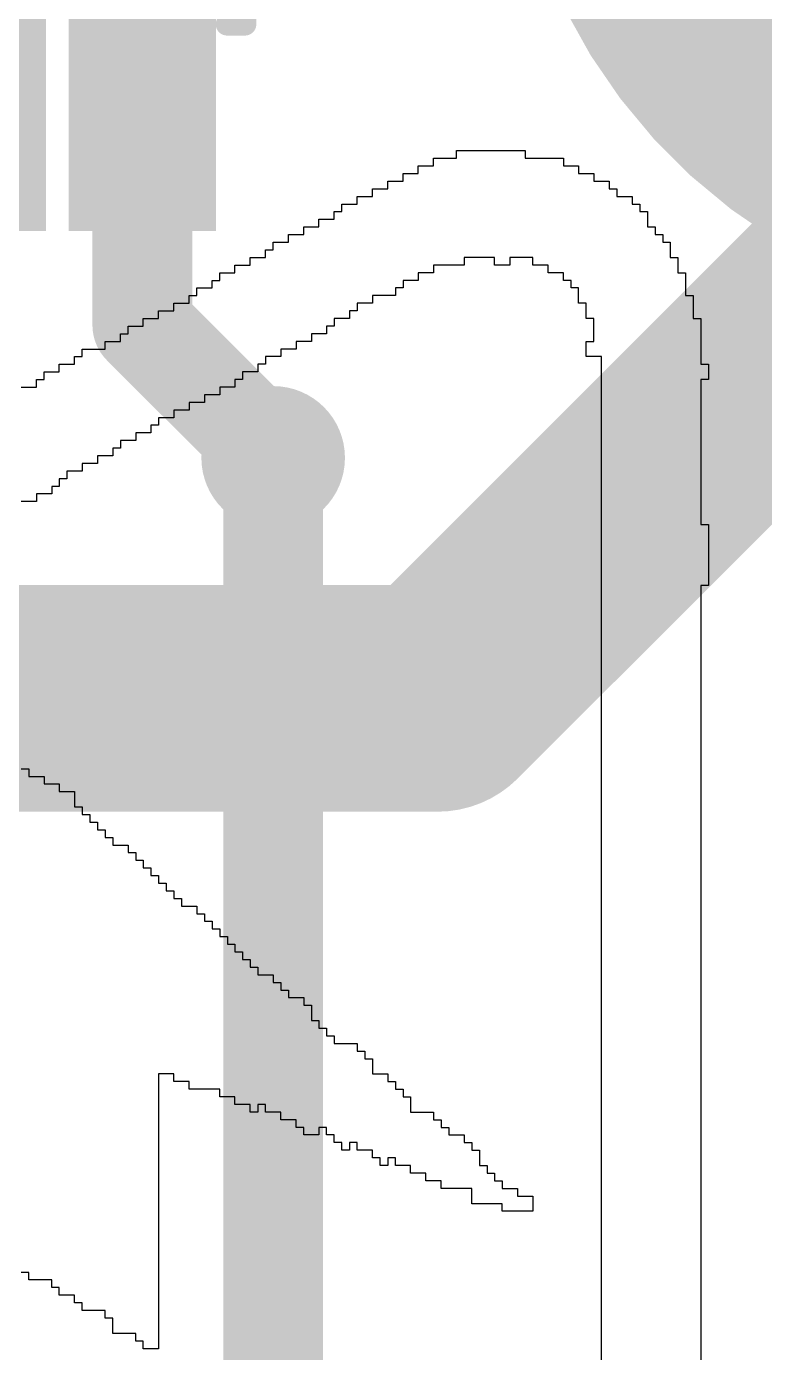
# Model space of a CAD drawing. Header units: millimetres. Extents: x -14 to 145, y 0 to 69.
# Drawn here: x 107.66 to 111.79, y 26.11 to 33.53 of the extents above; entities that cross this region are included whole.
import ezdxf

# ---------------------------------------------------------------- set-up
doc = ezdxf.new("R2010")
doc.units = ezdxf.units.MM
for name, color, linetype in [('BottomLayer', 5, 'Continuous'), ('BottomSolder', 6, 'Continuous'), ('TopLayer', 1, 'Continuous'), ('TopOverlay', 2, 'Continuous'), ('TopPaste', 8, 'Continuous'), ('TopSolder', 216, 'Continuous'), ('ViaHoleLayer', 16, 'Continuous')]:
    doc.layers.add(name, color=color, linetype=linetype)

# ---------------------------------------------------------------- blocks, each defined once
blk = doc.blocks.new('SOT_23_6_19')
at = {"layer": 'TopLayer'}
for points in [[(-1.92, 1.26), (-0.7, 1.26), (-0.7, 0.64), (-1.92, 0.64)], [(0.7, 1.26), (1.92, 1.26), (1.92, 0.64), (0.7, 0.64)], [(-1.92, 0.31), (-0.7, 0.31), (-0.7, -0.31), (-1.92, -0.31)], [(0.7, 0.31), (1.92, 0.31), (1.92, -0.31), (0.7, -0.31)], [(-1.92, -0.64), (-0.7, -0.64), (-0.7, -1.26), (-1.92, -1.26)], [(0.7, -0.64), (1.92, -0.64), (1.92, -1.26), (0.7, -1.26)]]:
    blk.add_hatch(color=1, dxfattribs=at).paths.add_polyline_path(points)
at = {"layer": 'TopPaste'}
for points in [[(-1.92, 1.26), (-0.7, 1.26), (-0.7, 0.64), (-1.92, 0.64)], [(0.7, 1.26), (1.92, 1.26), (1.92, 0.64), (0.7, 0.64)], [(-1.92, 0.31), (-0.7, 0.31), (-0.7, -0.31), (-1.92, -0.31)], [(0.7, 0.31), (1.92, 0.31), (1.92, -0.31), (0.7, -0.31)], [(-1.92, -0.64), (-0.7, -0.64), (-0.7, -1.26), (-1.92, -1.26)], [(0.7, -0.64), (1.92, -0.64), (1.92, -1.26), (0.7, -1.26)]]:
    blk.add_hatch(color=8, dxfattribs=at).paths.add_polyline_path(points)
at = {"layer": 'TopSolder'}
for points in [[(-2.0216, 1.3616), (-0.5984, 1.3616), (-0.5984, 0.5384), (-2.0216, 0.5384)], [(0.5984, 1.3616), (2.0216, 1.3616), (2.0216, 0.5384), (0.5984, 0.5384)], [(-2.0216, 0.4116), (-0.5984, 0.4116), (-0.5984, -0.4116), (-2.0216, -0.4116)], [(0.5984, 0.4116), (2.0216, 0.4116), (2.0216, -0.4116), (0.5984, -0.4116)], [(-2.0216, -0.5384), (-0.5984, -0.5384), (-0.5984, -1.3616), (-2.0216, -1.3616)], [(0.5984, -0.5384), (2.0216, -0.5384), (2.0216, -1.3616), (0.5984, -1.3616)]]:
    blk.add_hatch(color=216, dxfattribs=at).paths.add_polyline_path(points)
at = {"layer": 'TopOverlay', "const_width": 0.127}
for points in [[(0.8636, 1.524), (-0.889, 1.524)], [(-0.889, 1.424), (-0.889, 1.524)], [(0.8636, 1.424), (0.8636, 1.524)], [(-2.0574, 0.9652), (-2.1844, 1.0922)], [(-2.1844, 0.8382), (-2.1844, 1.0922)], [(-2.1844, 0.8382), (-2.0574, 0.9652)], [(-0.889, -1.524), (-0.889, -1.424)], [(0.8636, -1.524), (0.8636, -1.424)], [(0.8636, -1.524), (-0.889, -1.524)]]:
    blk.add_lwpolyline(points, dxfattribs=at)
at = {"layer": 'TopOverlay', "const_width": 0.0635}
for points in [[(-0.9207, 1.524, 1), (-0.8572, 1.524, 1)], [(-0.9207, 1.524, 1), (-0.8572, 1.524, 1)], [(0.8318, 1.524, 1), (0.8953, 1.524, 1)], [(0.8318, 1.524, 1), (0.8953, 1.524, 1)], [(-0.9207, 1.424, 1), (-0.8572, 1.424, 1)], [(0.8318, 1.424, 1), (0.8953, 1.424, 1)], [(-2.2161, 1.0922, 1), (-2.1526, 1.0922, 1)], [(-2.2161, 1.0922, 1), (-2.1526, 1.0922, 1)], [(-2.0892, 0.9652, 1), (-2.0257, 0.9652, 1)], [(-2.0892, 0.9652, 1), (-2.0257, 0.9652, 1)], [(-2.2161, 0.8382, 1), (-2.1526, 0.8382, 1)], [(-2.2161, 0.8382, 1), (-2.1526, 0.8382, 1)], [(-0.9207, -1.424, 1), (-0.8572, -1.424, 1)], [(0.8318, -1.424, 1), (0.8953, -1.424, 1)], [(-0.9207, -1.524, 1), (-0.8572, -1.524, 1)], [(-0.9207, -1.524, 1), (-0.8572, -1.524, 1)], [(0.8318, -1.524, 1), (0.8953, -1.524, 1)], [(0.8318, -1.524, 1), (0.8953, -1.524, 1)]]:
    blk.add_lwpolyline(points, format="xyb", close=True, dxfattribs=at)

msp = doc.modelspace()

# ---------------------------------------------------------------- hatches: boundary and pattern name
at = {"layer": 'BottomLayer'}
h = msp.add_hatch(color=5, dxfattribs=at)
edge = h.paths.add_edge_path()
edge.add_arc((109.0373, 31.115), 0.3, 0, 360)
at = {"layer": 'BottomSolder'}
h = msp.add_hatch(color=6, dxfattribs=at)
edge = h.paths.add_edge_path()
edge.add_arc((109.0373, 31.115), 0.4016, 0, 360)
at = {"layer": 'TopLayer'}
h = msp.add_hatch(color=1, dxfattribs=at)
edge = h.paths.add_edge_path()
edge.add_arc((109.0373, 31.115), 0.3, 0, 360)
at = {"layer": 'TopSolder'}
h = msp.add_hatch(color=216, dxfattribs=at)
edge = h.paths.add_edge_path()
edge.add_arc((109.0373, 31.115), 0.4016, 0, 360)
at = {"layer": 'ViaHoleLayer'}
h = msp.add_hatch(color=16, dxfattribs=at)
edge = h.paths.add_edge_path()
edge.add_arc((109.0373, 31.115), 0.15, 0, 360)

# ---------------------------------------------------------------- linework, layer by layer
at = {"layer": 'BottomLayer', "const_width": 1.27}
msp.add_lwpolyline([(113.5126, 32.5, -0.414214), (110.9726, 35.04)], format="xyb", dxfattribs=at)
at = {"layer": 'BottomLayer', "const_width": 0.5588}
msp.add_lwpolyline([(109.0373, 23.0873), (109.0373, 31.115)], dxfattribs=at)
at = {"layer": 'BottomLayer', "const_width": 0.2794}
msp.add_lwpolyline([(108.8976, 31.115, 1), (109.177, 31.115, 1)], format="xyb", close=True, dxfattribs=at)
at = {"layer": 'TopLayer'}
for points, const_width in [([(108.3056, 31.8579), (108.3056, 33.0962)], 0.5588), ([(109.9566, 29.7688), (112.6878, 32.5)], 1.27), ([(108.3056, 31.8579), (109.0373, 31.1261)], 0.5588), ([(109.0373, 31.115), (109.0373, 31.1261)], 0.5588), ([(109.0159, 31.115), (109.0373, 31.115)], 0.5588), ([(105.285, 29.7688), (109.9566, 29.7688)], 1.27)]:
    msp.add_lwpolyline(points, dxfattribs=dict(at, const_width=const_width))
for points, const_width in [([(108.1659, 33.0962, 1), (108.4453, 33.0962, 1)], 0.2794), ([(108.1659, 31.8579, 1), (108.4453, 31.8579, 1)], 0.2794), ([(108.1659, 31.8579, 1), (108.4453, 31.8579, 1)], 0.2794), ([(108.8976, 31.1261, 1), (109.177, 31.1261, 1)], 0.2794), ([(108.8976, 31.1261, 1), (109.177, 31.1261, 1)], 0.2794), ([(108.8762, 31.115, 1), (109.1556, 31.115, 1)], 0.2794), ([(108.8976, 31.115, 1), (109.177, 31.115, 1)], 0.2794), ([(108.8976, 31.115, 1), (109.177, 31.115, 1)], 0.2794), ([(109.6391, 29.7688, 1), (110.2741, 29.7688, 1)], 0.635), ([(109.6391, 29.7688, 1), (110.2741, 29.7688, 1)], 0.635)]:
    msp.add_lwpolyline(points, format="xyb", close=True, dxfattribs=dict(at, const_width=const_width))
at = {"layer": 'TopOverlay'}
for p, q in [((110.0627, 32.7923), (110.0627, 32.835)), ((110.0627, 32.835), (110.4472, 32.835)), ((110.4472, 32.835), (110.4472, 32.7923)), ((109.849, 32.7069), (109.849, 32.7496)), ((109.849, 32.7496), (109.9345, 32.7496)), ((109.9345, 32.7496), (109.9345, 32.7923)), ((109.9345, 32.7923), (110.0627, 32.7923)), ((110.4472, 32.7923), (110.6608, 32.7923)), ((110.6608, 32.7923), (110.6608, 32.7496)), ((110.6608, 32.7496), (110.7462, 32.7496)), ((110.7462, 32.7496), (110.7462, 32.7069)), ((109.6782, 32.6214), (109.6782, 32.6641)), ((109.6782, 32.6641), (109.7636, 32.6641)), ((109.7636, 32.6641), (109.7636, 32.7069)), ((109.7636, 32.7069), (109.849, 32.7069)), ((110.7462, 32.7069), (110.8317, 32.7069)), ((110.8317, 32.7069), (110.8317, 32.6641)), ((110.8317, 32.6641), (110.9171, 32.6641)), ((110.9171, 32.6641), (110.9171, 32.6214)), ((109.5927, 32.5787), (109.5927, 32.6214)), ((109.5927, 32.6214), (109.6782, 32.6214)), ((110.9171, 32.6214), (110.9598, 32.6214)), ((110.9598, 32.6214), (110.9598, 32.5787)), ((109.4218, 32.4932), (109.4218, 32.536)), ((109.4218, 32.536), (109.5073, 32.536)), ((109.5073, 32.536), (109.5073, 32.5787)), ((109.5073, 32.5787), (109.5927, 32.5787)), ((110.9598, 32.5787), (111.0453, 32.5787)), ((111.0453, 32.5787), (111.0453, 32.536)), ((111.0453, 32.536), (111.088, 32.536)), ((111.088, 32.536), (111.088, 32.4932)), ((109.2936, 32.4078), (109.2936, 32.4505)), ((109.2936, 32.4505), (109.3791, 32.4505)), ((109.3791, 32.4505), (109.3791, 32.4932)), ((109.3791, 32.4932), (109.4218, 32.4932)), ((111.088, 32.4932), (111.1307, 32.4932)), ((111.1307, 32.4932), (111.1307, 32.4078)), ((109.2082, 32.3651), (109.2082, 32.4078)), ((109.2082, 32.4078), (109.2936, 32.4078)), ((111.1307, 32.4078), (111.1735, 32.4078)), ((111.1735, 32.4078), (111.1735, 32.3651)), ((109.0373, 32.2796), (109.0373, 32.3224)), ((109.0373, 32.3224), (109.1228, 32.3224)), ((109.1228, 32.3224), (109.1228, 32.3651)), ((109.1228, 32.3651), (109.2082, 32.3651)), ((111.1735, 32.3651), (111.2162, 32.3651)), ((111.2162, 32.3651), (111.2162, 32.3224)), ((111.2162, 32.3224), (111.2589, 32.3224)), ((111.2589, 32.3224), (111.2589, 32.2369)), ((108.9091, 32.1942), (108.9091, 32.2369)), ((108.9091, 32.2369), (108.9946, 32.2369)), ((108.9946, 32.2369), (108.9946, 32.2796)), ((108.9946, 32.2796), (109.0373, 32.2796)), ((110.2763, 32.2369), (110.1054, 32.2369)), ((110.1054, 32.2369), (110.1054, 32.1942)), ((110.2763, 32.1942), (110.2763, 32.2369)), ((110.4899, 32.2369), (110.3617, 32.2369)), ((110.3617, 32.2369), (110.3617, 32.1942)), ((110.4899, 32.1942), (110.4899, 32.2369)), ((111.2589, 32.2369), (111.3016, 32.2369)), ((111.3016, 32.2369), (111.3016, 32.1515)), ((108.7382, 32.1087), (108.7382, 32.1515)), ((108.7382, 32.1515), (108.8237, 32.1515)), ((108.8237, 32.1515), (108.8237, 32.1942)), ((108.8237, 32.1942), (108.9091, 32.1942)), ((109.9345, 32.1515), (109.849, 32.1515)), ((109.849, 32.1515), (109.849, 32.1087)), ((110.1054, 32.1942), (109.9345, 32.1942)), ((109.9345, 32.1942), (109.9345, 32.1515)), ((110.3617, 32.1942), (110.2763, 32.1942)), ((110.5753, 32.1942), (110.4899, 32.1942)), ((110.5753, 32.1515), (110.5753, 32.1942)), ((110.6608, 32.1515), (110.5753, 32.1515)), ((110.6608, 32.1087), (110.6608, 32.1515)), ((111.3016, 32.1515), (111.3444, 32.1515)), ((111.3444, 32.1515), (111.3444, 32.0233)), ((108.6955, 32.066), (108.6955, 32.1087)), ((108.6955, 32.1087), (108.7382, 32.1087)), ((109.849, 32.1087), (109.7636, 32.1087)), ((109.7636, 32.1087), (109.7636, 32.066)), ((110.7035, 32.1087), (110.6608, 32.1087)), ((110.7035, 32.066), (110.7035, 32.1087)), ((108.5674, 31.9806), (108.5674, 32.0233)), ((108.5674, 32.0233), (108.6101, 32.0233)), ((108.6101, 32.0233), (108.6101, 32.066)), ((108.6101, 32.066), (108.6955, 32.066)), ((109.7209, 32.0233), (109.5927, 32.0233)), ((109.5927, 32.0233), (109.5927, 31.9806)), ((109.7636, 32.066), (109.7209, 32.066)), ((109.7209, 32.066), (109.7209, 32.0233)), ((110.7462, 32.066), (110.7035, 32.066)), ((110.7462, 31.9806), (110.7462, 32.066)), ((111.3444, 32.0233), (111.3871, 32.0233)), ((111.3871, 32.0233), (111.3871, 31.8951)), ((108.3965, 31.8951), (108.3965, 31.9378)), ((108.3965, 31.9378), (108.4819, 31.9378)), ((108.4819, 31.9378), (108.4819, 31.9806)), ((108.4819, 31.9806), (108.5674, 31.9806)), ((109.5073, 31.9378), (109.4645, 31.9378)), ((109.4645, 31.9378), (109.4645, 31.8951)), ((109.5927, 31.9806), (109.5073, 31.9806)), ((109.5073, 31.9806), (109.5073, 31.9378)), ((110.789, 31.9806), (110.7462, 31.9806)), ((110.789, 31.8951), (110.789, 31.9806)), ((108.2256, 31.8097), (108.2256, 31.8524)), ((108.2256, 31.8524), (108.311, 31.8524)), ((108.311, 31.8524), (108.311, 31.8951)), ((108.311, 31.8951), (108.3965, 31.8951)), ((109.3791, 31.8524), (109.3364, 31.8524)), ((109.3364, 31.8524), (109.3364, 31.8097)), ((109.4645, 31.8951), (109.3791, 31.8951)), ((109.3791, 31.8951), (109.3791, 31.8524)), ((110.8317, 31.8951), (110.789, 31.8951)), ((110.8317, 31.767), (110.8317, 31.8951)), ((111.3871, 31.8951), (111.4298, 31.8951)), ((111.4298, 31.8951), (111.4298, 31.6388)), ((108.1828, 31.767), (108.1828, 31.8097)), ((108.1828, 31.8097), (108.2256, 31.8097)), ((109.3364, 31.8097), (109.2509, 31.8097)), ((109.2509, 31.8097), (109.2509, 31.767)), ((107.9692, 31.6815), (107.9692, 31.7242)), ((107.9692, 31.7242), (108.0974, 31.7242)), ((108.0974, 31.7242), (108.0974, 31.767)), ((108.0974, 31.767), (108.1828, 31.767)), ((109.1655, 31.7242), (109.08, 31.7242)), ((109.08, 31.7242), (109.08, 31.6815)), ((109.2509, 31.767), (109.1655, 31.767)), ((109.1655, 31.767), (109.1655, 31.7242)), ((110.789, 31.6815), (110.789, 31.767)), ((110.789, 31.767), (110.8317, 31.767)), ((107.8411, 31.5961), (107.8411, 31.6388)), ((107.8411, 31.6388), (107.9265, 31.6388)), ((107.9265, 31.6388), (107.9265, 31.6815)), ((107.9265, 31.6815), (107.9692, 31.6815)), ((108.9946, 31.6388), (108.9519, 31.6388)), ((108.9519, 31.6388), (108.9519, 31.5961)), ((109.08, 31.6815), (108.9946, 31.6815)), ((108.9946, 31.6815), (108.9946, 31.6388)), ((110.8744, 31.6815), (110.789, 31.6815)), ((110.8744, 25.2731), (110.8744, 31.6815)), ((111.4298, 31.6388), (111.4725, 31.6388)), ((111.4725, 31.6388), (111.4725, 31.5533)), ((107.7129, 31.5106), (107.7129, 31.5533)), ((107.7129, 31.5533), (107.7556, 31.5533)), ((107.7556, 31.5533), (107.7556, 31.5961)), ((107.7556, 31.5961), (107.8411, 31.5961)), ((108.8664, 31.5533), (108.8237, 31.5533)), ((108.8237, 31.5533), (108.8237, 31.5106)), ((108.9519, 31.5961), (108.8664, 31.5961)), ((108.8664, 31.5961), (108.8664, 31.5533)), ((111.4725, 31.5533), (111.4298, 31.5533)), ((111.4298, 31.5533), (111.4298, 30.7416)), ((107.6275, 31.5106), (107.7129, 31.5106)), ((108.8237, 31.5106), (108.7382, 31.5106)), ((108.7382, 31.5106), (108.7382, 31.4679)), ((108.6528, 31.4252), (108.5674, 31.4252)), ((108.5674, 31.4252), (108.5674, 31.3824)), ((108.7382, 31.4679), (108.6528, 31.4679)), ((108.6528, 31.4679), (108.6528, 31.4252)), ((108.4819, 31.3397), (108.3965, 31.3397)), ((108.3965, 31.3397), (108.3965, 31.297)), ((108.5674, 31.3824), (108.4819, 31.3824)), ((108.4819, 31.3824), (108.4819, 31.3397)), ((108.3537, 31.2543), (108.2683, 31.2543)), ((108.2683, 31.2543), (108.2683, 31.2116)), ((108.3965, 31.297), (108.3537, 31.297)), ((108.3537, 31.297), (108.3537, 31.2543)), ((108.2683, 31.2116), (108.1828, 31.2116)), ((108.1828, 31.2116), (108.1828, 31.1688)), ((108.1401, 31.1261), (108.0547, 31.1261)), ((108.0547, 31.1261), (108.0547, 31.0834)), ((108.1828, 31.1688), (108.1401, 31.1688)), ((108.1401, 31.1688), (108.1401, 31.1261)), ((107.9692, 31.0407), (107.8838, 31.0407)), ((107.8838, 31.0407), (107.8838, 30.9979)), ((108.0547, 31.0834), (107.9692, 31.0834)), ((107.9692, 31.0834), (107.9692, 31.0407)), ((107.8838, 30.9979), (107.8411, 30.9979)), ((107.8411, 30.9979), (107.8411, 30.9552)), ((107.7983, 30.9125), (107.7129, 30.9125)), ((107.7129, 30.9125), (107.7129, 30.8698)), ((107.8411, 30.9552), (107.7983, 30.9552)), ((107.7983, 30.9552), (107.7983, 30.9125)), ((107.7129, 30.8698), (107.6275, 30.8698)), ((111.4298, 30.7416), (111.4725, 30.7416)), ((111.4725, 30.7416), (111.4725, 30.3998)), ((111.4725, 30.3998), (111.4298, 30.3998)), ((111.4298, 30.3998), (111.4298, 24.4613)), ((107.6275, 29.3745), (107.6702, 29.3745)), ((107.6702, 29.3745), (107.6702, 29.3317)), ((107.6702, 29.3317), (107.7556, 29.3317)), ((107.7556, 29.3317), (107.7556, 29.289)), ((107.7556, 29.289), (107.8411, 29.289)), ((107.8411, 29.289), (107.8411, 29.2463)), ((107.8411, 29.2463), (107.9265, 29.2463)), ((107.9265, 29.2463), (107.9265, 29.1608)), ((107.9265, 29.1608), (107.9692, 29.1608)), ((107.9692, 29.1608), (107.9692, 29.1181)), ((107.9692, 29.1181), (108.012, 29.1181)), ((108.012, 29.1181), (108.012, 29.0754)), ((108.012, 29.0754), (108.0547, 29.0754)), ((108.0547, 29.0754), (108.0547, 29.0327)), ((108.0547, 29.0327), (108.0974, 29.0327)), ((108.0974, 29.0327), (108.0974, 28.99)), ((108.0974, 28.99), (108.1401, 28.99)), ((108.1401, 28.99), (108.1401, 28.9472)), ((108.1401, 28.9472), (108.2256, 28.9472)), ((108.2256, 28.9472), (108.2256, 28.9045)), ((108.2256, 28.9045), (108.2683, 28.9045)), ((108.2683, 28.9045), (108.2683, 28.8618)), ((108.2683, 28.8618), (108.311, 28.8618)), ((108.311, 28.8618), (108.311, 28.8191)), ((108.311, 28.8191), (108.3537, 28.8191)), ((108.3537, 28.8191), (108.3537, 28.7763)), ((108.3537, 28.7763), (108.3965, 28.7763)), ((108.3965, 28.7763), (108.3965, 28.7336)), ((108.3965, 28.7336), (108.4392, 28.7336)), ((108.4392, 28.7336), (108.4392, 28.6909)), ((108.4392, 28.6909), (108.4819, 28.6909)), ((108.4819, 28.6909), (108.4819, 28.6482)), ((108.4819, 28.6482), (108.5246, 28.6482)), ((108.5246, 28.6482), (108.5246, 28.6054)), ((108.5246, 28.6054), (108.6101, 28.6054)), ((108.6101, 28.6054), (108.6101, 28.5627)), ((108.6101, 28.5627), (108.6528, 28.5627)), ((108.6528, 28.5627), (108.6528, 28.52)), ((108.6528, 28.52), (108.6955, 28.52)), ((108.6955, 28.52), (108.6955, 28.4773)), ((108.6955, 28.4773), (108.7382, 28.4773)), ((108.7382, 28.4773), (108.7382, 28.4346)), ((108.7382, 28.4346), (108.781, 28.4346)), ((108.781, 28.4346), (108.781, 28.3918)), ((108.781, 28.3918), (108.8237, 28.3918)), ((108.8237, 28.3918), (108.8237, 28.3491)), ((108.8237, 28.3491), (108.8664, 28.3491)), ((108.8664, 28.3491), (108.8664, 28.3064)), ((108.8664, 28.3064), (108.9091, 28.3064)), ((108.9091, 28.3064), (108.9091, 28.2637)), ((108.9091, 28.2637), (108.9519, 28.2637)), ((108.9519, 28.2637), (108.9519, 28.2209)), ((108.9519, 28.2209), (109.0373, 28.2209)), ((109.0373, 28.2209), (109.0373, 28.1782)), ((109.0373, 28.1782), (109.08, 28.1782)), ((109.08, 28.1782), (109.08, 28.1355)), ((109.08, 28.1355), (109.1228, 28.1355)), ((109.1228, 28.1355), (109.1228, 28.0928)), ((109.1228, 28.0928), (109.2082, 28.0928)), ((109.2082, 28.0928), (109.2082, 28.0501)), ((109.2082, 28.0501), (109.2509, 28.0501)), ((109.2509, 28.0501), (109.2509, 27.9646)), ((109.2509, 27.9646), (109.2936, 27.9646)), ((109.2936, 27.9646), (109.2936, 27.9219)), ((109.2936, 27.9219), (109.3364, 27.9219)), ((109.3364, 27.9219), (109.3364, 27.8792)), ((109.3364, 27.8792), (109.3791, 27.8792)), ((109.3791, 27.8792), (109.3791, 27.8364)), ((109.3791, 27.8364), (109.5073, 27.8364)), ((109.5073, 27.8364), (109.5073, 27.7937)), ((109.5073, 27.7937), (109.55, 27.7937)), ((109.55, 27.7937), (109.55, 27.751)), ((109.55, 27.751), (109.5927, 27.751)), ((109.5927, 27.751), (109.5927, 27.6655)), ((108.4819, 27.6655), (108.3965, 27.6655)), ((108.3965, 27.6655), (108.3965, 26.1275)), ((108.4819, 27.6228), (108.4819, 27.6655)), ((108.5674, 27.6228), (108.4819, 27.6228)), ((108.5674, 27.5801), (108.5674, 27.6228)), ((109.5927, 27.6655), (109.6782, 27.6655)), ((109.6782, 27.6655), (109.6782, 27.6228)), ((109.6782, 27.6228), (109.7209, 27.6228)), ((109.7209, 27.6228), (109.7209, 27.5801)), ((108.7382, 27.5801), (108.5674, 27.5801)), ((108.7382, 27.5374), (108.7382, 27.5801)), ((109.7209, 27.5801), (109.7636, 27.5801)), ((109.7636, 27.5801), (109.7636, 27.5374)), ((108.8237, 27.5374), (108.7382, 27.5374)), ((108.8237, 27.4947), (108.8237, 27.5374)), ((108.9091, 27.4947), (108.8237, 27.4947)), ((108.9091, 27.4519), (108.9091, 27.4947)), ((108.9946, 27.4947), (108.9519, 27.4947)), ((108.9519, 27.4947), (108.9519, 27.4519)), ((108.9946, 27.4519), (108.9946, 27.4947)), ((109.7636, 27.5374), (109.8063, 27.5374)), ((109.8063, 27.5374), (109.8063, 27.4519)), ((108.9519, 27.4519), (108.9091, 27.4519)), ((109.08, 27.4519), (108.9946, 27.4519)), ((109.08, 27.4092), (109.08, 27.4519)), ((109.1655, 27.4092), (109.08, 27.4092)), ((109.1655, 27.3665), (109.1655, 27.4092)), ((109.8063, 27.4519), (109.9345, 27.4519)), ((109.9345, 27.4519), (109.9345, 27.4092)), ((109.9345, 27.4092), (109.9772, 27.4092)), ((109.9772, 27.4092), (109.9772, 27.3665)), ((109.2082, 27.3665), (109.1655, 27.3665)), ((109.2082, 27.3238), (109.2082, 27.3665)), ((109.2936, 27.3238), (109.2082, 27.3238)), ((109.3364, 27.3665), (109.2936, 27.3665)), ((109.2936, 27.3665), (109.2936, 27.3238)), ((109.3364, 27.3238), (109.3364, 27.3665)), ((109.3791, 27.3238), (109.3364, 27.3238)), ((109.3791, 27.281), (109.3791, 27.3238)), ((109.9772, 27.3665), (110.0199, 27.3665)), ((110.0199, 27.3665), (110.0199, 27.3238)), ((110.0199, 27.3238), (110.1054, 27.3238)), ((110.1054, 27.3238), (110.1054, 27.281)), ((109.4218, 27.281), (109.3791, 27.281)), ((109.4218, 27.2383), (109.4218, 27.281)), ((109.5073, 27.281), (109.4645, 27.281)), ((109.4645, 27.281), (109.4645, 27.2383)), ((109.5073, 27.2383), (109.5073, 27.281)), ((110.1054, 27.281), (110.1481, 27.281)), ((110.1481, 27.281), (110.1481, 27.2383)), ((109.4645, 27.2383), (109.4218, 27.2383)), ((109.5927, 27.2383), (109.5073, 27.2383)), ((109.5927, 27.1956), (109.5927, 27.2383)), ((109.6354, 27.1956), (109.5927, 27.1956)), ((109.6354, 27.1529), (109.6354, 27.1956)), ((109.7209, 27.1956), (109.6782, 27.1956)), ((109.6782, 27.1956), (109.6782, 27.1529)), ((109.7209, 27.1529), (109.7209, 27.1956)), ((110.1481, 27.2383), (110.1908, 27.2383)), ((110.1908, 27.2383), (110.1908, 27.1529)), ((109.6782, 27.1529), (109.6354, 27.1529)), ((109.8063, 27.1529), (109.7209, 27.1529)), ((109.8063, 27.1101), (109.8063, 27.1529)), ((109.8918, 27.1101), (109.8063, 27.1101)), ((109.8918, 27.0674), (109.8918, 27.1101)), ((110.1908, 27.1529), (110.2336, 27.1529)), ((110.2336, 27.1529), (110.2336, 27.1101)), ((110.2336, 27.1101), (110.2763, 27.1101)), ((110.2763, 27.1101), (110.2763, 27.0674)), ((109.9772, 27.0674), (109.8918, 27.0674)), ((109.9772, 27.0247), (109.9772, 27.0674)), ((110.1481, 27.0247), (109.9772, 27.0247)), ((110.1481, 26.9393), (110.1481, 27.0247)), ((110.2763, 27.0674), (110.319, 27.0674)), ((110.319, 27.0674), (110.319, 27.0247)), ((110.319, 27.0247), (110.4044, 27.0247)), ((110.4044, 27.0247), (110.4044, 26.982)), ((110.4044, 26.982), (110.4899, 26.982)), ((110.4899, 26.982), (110.4899, 26.8965)), ((110.319, 26.9393), (110.1481, 26.9393)), ((110.319, 26.8965), (110.319, 26.9393)), ((110.4044, 26.8965), (110.319, 26.8965)), ((110.4472, 26.8965), (110.4044, 26.8965)), ((110.4899, 26.8965), (110.4472, 26.8965)), ((107.6702, 26.5547), (107.6275, 26.5547)), ((107.6702, 26.512), (107.6702, 26.5547)), ((107.7983, 26.512), (107.6702, 26.512)), ((107.7983, 26.4693), (107.7983, 26.512)), ((107.8411, 26.4693), (107.7983, 26.4693)), ((107.8411, 26.4266), (107.8411, 26.4693)), ((107.9265, 26.4266), (107.8411, 26.4266)), ((107.9265, 26.3839), (107.9265, 26.4266)), ((107.9692, 26.3839), (107.9265, 26.3839)), ((107.9692, 26.3411), (107.9692, 26.3839)), ((108.0974, 26.3411), (107.9692, 26.3411)), ((108.0974, 26.2984), (108.0974, 26.3411)), ((108.1401, 26.2984), (108.0974, 26.2984)), ((108.1401, 26.213), (108.1401, 26.2984)), ((108.2683, 26.213), (108.1401, 26.213)), ((108.2683, 26.1702), (108.2683, 26.213)), ((108.311, 26.1702), (108.2683, 26.1702)), ((108.311, 26.1275), (108.311, 26.1702)), ((108.3965, 26.1275), (108.311, 26.1275))]:
    msp.add_line(p, q, dxfattribs=at)

# ---------------------------------------------------------------- block references
at = {"rotation": 270}
msp.add_blockref('SOT_23_6_19', (107.3556, 34.4062), dxfattribs=at)

doc.saveas('drawing.dxf')
